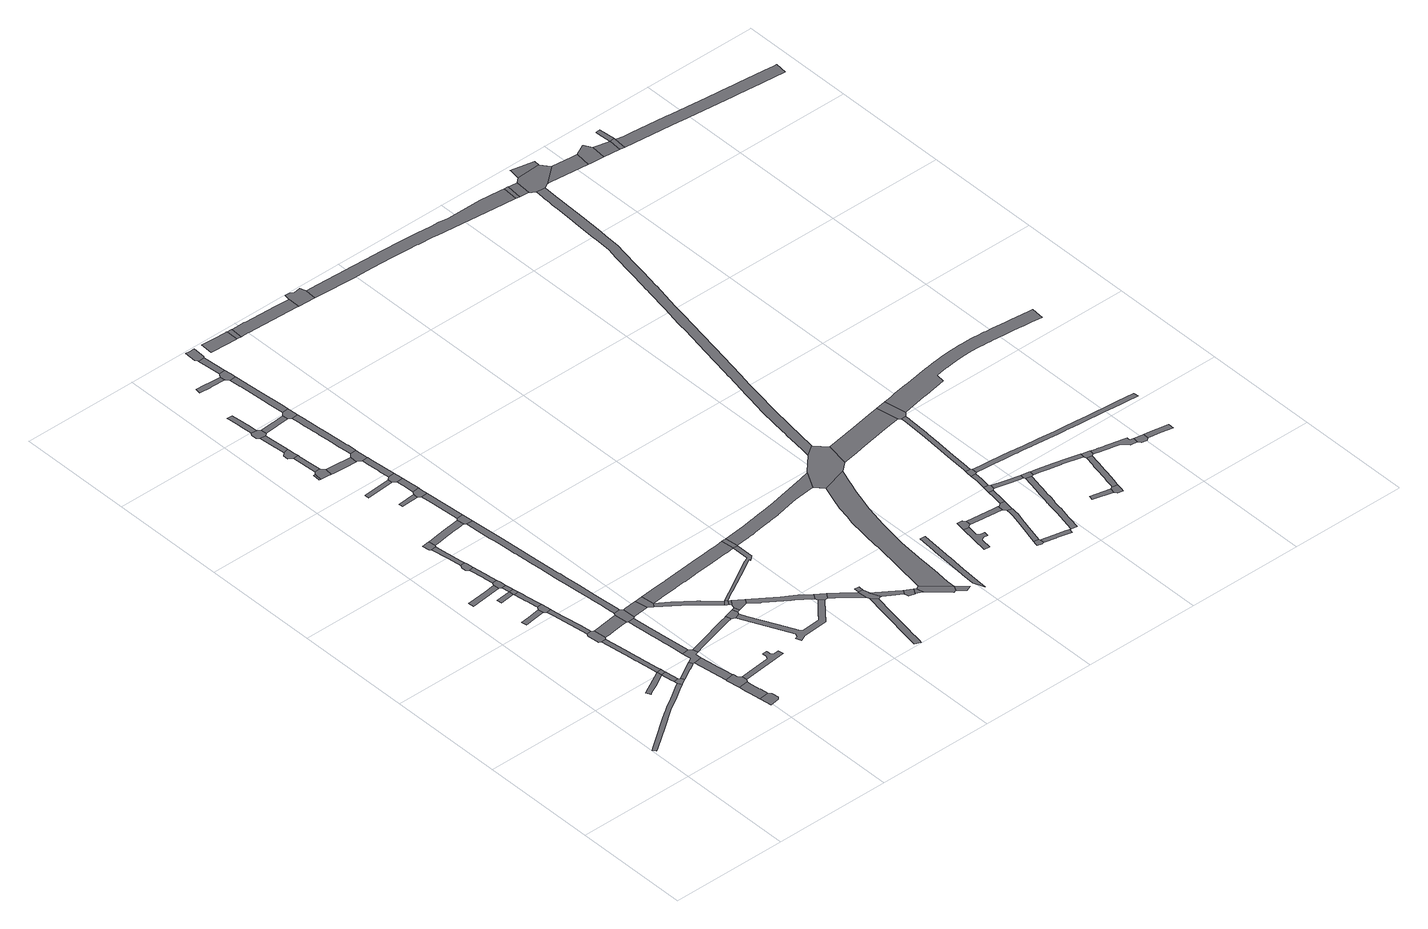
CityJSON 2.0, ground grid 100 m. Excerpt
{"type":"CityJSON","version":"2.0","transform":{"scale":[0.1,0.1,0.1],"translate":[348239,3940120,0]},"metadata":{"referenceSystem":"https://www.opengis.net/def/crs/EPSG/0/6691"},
"CityObjects":{
"road1":{"type":"Road","attributes":{"RoadStructureAttribute.sectionType":"1"},"geometry":[{"type":"MultiSurface","lod":"1","boundaries":[[[0,1,2,3,4,5,6,7,8,9,10,11,12,13,14,15,16,17,18,19,20,21]]]}]},
"road2":{"type":"Road","attributes":{"RoadStructureAttribute.sectionType":"1"},"geometry":[{"type":"MultiSurface","lod":"1","boundaries":[[[22,23,24,25,26,27,28]]]}]},
"road3":{"type":"Road","geometry":[{"type":"MultiSurface","lod":"1","boundaries":[[[9,8,29,30,31,32,33,34]]]}]},
"road4":{"type":"Road","attributes":{"RoadStructureAttribute.sectionType":"1"},"geometry":[{"type":"MultiSurface","lod":"1","boundaries":[[[35,34,33,36,37,28]]]}]},
"road5":{"type":"Road","geometry":[{"type":"MultiSurface","lod":"1","boundaries":[[[37,38,39,40,22,28]]]}]},
"road6":{"type":"Road","attributes":{"RoadStructureAttribute.sectionType":"1"},"geometry":[{"type":"MultiSurface","lod":"1","boundaries":[[[41,42,43,44,45,46,47,48,49,50,22,40,51,52,53,54,55,56,57,58,59,60]]]}]},
"road7":{"type":"Road","attributes":{"RoadStructureAttribute.sectionType":"1"},"geometry":[{"type":"MultiSurface","lod":"1","boundaries":[[[61,62,63,64,65,66]]]}]},
"road8":{"type":"Road","attributes":{"RoadStructureAttribute.sectionType":"1"},"geometry":[{"type":"MultiSurface","lod":"1","boundaries":[[[67,68,69,70,71,72]]]}]},
"road9":{"type":"Road","geometry":[{"type":"MultiSurface","lod":"1","boundaries":[[[73,74,75,76,77,60,59,78]]]}]},
"road10":{"type":"Road","attributes":{"RoadStructureAttribute.sectionType":"1"},"geometry":[{"type":"MultiSurface","lod":"1","boundaries":[[[79,80,81,32,31,82,83,84,85,86]]]}]},
"road11":{"type":"Road","attributes":{"RoadStructureAttribute.sectionType":"1"},"geometry":[{"type":"MultiSurface","lod":"1","boundaries":[[[87,88,89,90]]]}]},
"road12":{"type":"Road","attributes":{"RoadStructureAttribute.sectionType":"1"},"geometry":[{"type":"MultiSurface","lod":"1","boundaries":[[[74,91,92,93,94,95,96,97,98,99,100,101,102,103,75]]]}]},
"road13":{"type":"Road","geometry":[{"type":"MultiSurface","lod":"1","boundaries":[[[104,105,106,107,108,109]]]}]},
"road14":{"type":"Road","geometry":[{"type":"MultiSurface","lod":"1","boundaries":[[[110,61,66,99,98,111]]]}]},
"road15":{"type":"Road","attributes":{"RoadStructureAttribute.sectionType":"1"},"geometry":[{"type":"MultiSurface","lod":"1","boundaries":[[[112,113,114,109,108,115,116,117,118,119,120,121]]]}]},
"road16":{"type":"Road","attributes":{"RoadStructureAttribute.sectionType":"1"},"geometry":[{"type":"MultiSurface","lod":"1","boundaries":[[[122,123,124,125,126,127,128,129,110,111]]]}]},
"road17":{"type":"Road","geometry":[{"type":"MultiSurface","lod":"1","boundaries":[[[130,131,121,120,132,133,134,135,136,137]]]}]},
"road18":{"type":"Road","geometry":[{"type":"MultiSurface","lod":"1","boundaries":[[[87,90,126,125,138]]]}]},
"road19":{"type":"Road","attributes":{"RoadStructureAttribute.sectionType":"1"},"geometry":[{"type":"MultiSurface","lod":"1","boundaries":[[[139,140,141,142,143,144,130,137]]]}]},
"road20":{"type":"Road","attributes":{"RoadStructureAttribute.sectionType":"1"},"geometry":[{"type":"MultiSurface","lod":"1","boundaries":[[[145,87,138,146,147,148,149]]]}]},
"road21":{"type":"Road","geometry":[{"type":"MultiSurface","lod":"1","boundaries":[[[150,67,72,149,148,151,152,153]]]}]},
"road22":{"type":"Road","attributes":{"RoadStructureAttribute.sectionType":"1"},"geometry":[{"type":"MultiSurface","lod":"1","boundaries":[[[154,155,156,157,158,159,160,161,162,73,78]]]}]},
"road23":{"type":"Road","attributes":{"RoadStructureAttribute.sectionType":"1"},"geometry":[{"type":"MultiSurface","lod":"1","boundaries":[[[163,164,165,166,167,168,169,170,171,150,153]]]}]},
"road24":{"type":"Road","geometry":[{"type":"MultiSurface","lod":"1","boundaries":[[[172,173,174,175,176,177,178,86,85,144,143,179,180,181,182]]]}]},
"road25":{"type":"Road","geometry":[{"type":"MultiSurface","lod":"1","boundaries":[[[168,167,183,184,185,186,187,188,189,190]]]}]},
"road26":{"type":"Road","attributes":{"RoadStructureAttribute.sectionType":"1"},"geometry":[{"type":"MultiSurface","lod":"1","boundaries":[[[191,192,193,187,186,194,195,196,197,198]]]}]},
"road27":{"type":"Road","attributes":{"RoadStructureAttribute.sectionType":"1"},"geometry":[{"type":"MultiSurface","lod":"1","boundaries":[[[199,200,201,202,203,204,205,206,207,208,209,210,211,212,173,172]]]}]},
"road28":{"type":"Road","geometry":[{"type":"MultiSurface","lod":"1","boundaries":[[[213,214,215,216,198,197,217]]]}]},
"road29":{"type":"Road","geometry":[{"type":"MultiSurface","lod":"1","boundaries":[[[218,219,220,221,222,223,224,225,226,160,159,227,204,203,228]]]}]},
"road30":{"type":"Road","attributes":{"RoadStructureAttribute.sectionType":"1"},"geometry":[{"type":"MultiSurface","lod":"1","boundaries":[[[132,229,230,231,232,233,234,235,236,237,133]]]}]},
"road31":{"type":"Road","attributes":{"RoadStructureAttribute.sectionType":"1"},"geometry":[{"type":"MultiSurface","lod":"1","boundaries":[[[238,239,218,228,240,241]]]}]},
"road32":{"type":"Road","attributes":{"RoadStructureAttribute.sectionType":"1"},"geometry":[{"type":"MultiSurface","lod":"1","boundaries":[[[242,243,244,245,246,247,248,249,250,251,252,213,217]]]}]},
"road33":{"type":"Road","attributes":{"RoadStructureAttribute.sectionType":"1"},"geometry":[{"type":"MultiSurface","lod":"1","boundaries":[[[181,253,254,255,256,257,258,259,182]]]}]},
"road34":{"type":"Road","attributes":{"RoadStructureAttribute.sectionType":"1"},"geometry":[{"type":"MultiSurface","lod":"1","boundaries":[[[260,261,262,263,264,265,266,267,268,269,270,271,272,273,274,275,276,277,278,279,280,281,282,283,284,285,286,287,288,289,290,291,292,293,294,295,296,297,298,299,300,220,219]]]}]},
"road35":{"type":"Road","attributes":{"RoadStructureAttribute.sectionType":"1"},"geometry":[{"type":"MultiSurface","lod":"1","boundaries":[[[301,302,303,304]]]}]},
"road36":{"type":"Road","geometry":[{"type":"MultiSurface","lod":"1","boundaries":[[[305,306,307,308,238,241]]]}]},
"road37":{"type":"Road","geometry":[{"type":"MultiSurface","lod":"1","boundaries":[[[309,310,311,303,302,312,313,314]]]}]},
"road38":{"type":"Road","attributes":{"RoadStructureAttribute.sectionType":"1"},"geometry":[{"type":"MultiSurface","lod":"1","boundaries":[[[315,316,311,310,317,318,319,320]]]}]},
"road39":{"type":"Road","geometry":[{"type":"MultiSurface","lod":"1","boundaries":[[[321,322,323,324,325,326,327,328,315,320]]]}]},
"road40":{"type":"Road","attributes":{"RoadStructureAttribute.sectionType":"1"},"geometry":[{"type":"MultiSurface","lod":"1","boundaries":[[[329,330,331,332]]]}]},
"road41":{"type":"Road","attributes":{"RoadStructureAttribute.sectionType":"1"},"geometry":[{"type":"MultiSurface","lod":"1","boundaries":[[[333,334,335,336]]]}]},
"road42":{"type":"Road","geometry":[{"type":"MultiSurface","lod":"1","boundaries":[[[337,338,249,248,271,270]]]}]},
"road43":{"type":"Road","attributes":{"RoadStructureAttribute.sectionType":"1"},"geometry":[{"type":"MultiSurface","lod":"1","boundaries":[[[339,340,341,342,325,324,343,344,345,346]]]}]},
"road44":{"type":"Road","attributes":{"RoadStructureAttribute.sectionType":"1"},"geometry":[{"type":"MultiSurface","lod":"1","boundaries":[[[305,347,348,349,350,351,352,353,354,355,356,357,306]]]}]},
"road45":{"type":"Road","attributes":{"RoadStructureAttribute.sectionType":"1"},"geometry":[{"type":"MultiSurface","lod":"1","boundaries":[[[358,359,338,337,360]]]}]},
"road46":{"type":"Road","geometry":[{"type":"MultiSurface","lod":"1","boundaries":[[[361,339,346,362,363,364,365,366,367,368]]]}]},
"road47":{"type":"Road","attributes":{"RoadStructureAttribute.sectionType":"1"},"geometry":[{"type":"MultiSurface","lod":"1","boundaries":[[[313,369,370,371,372,373,374,375,376,377,378,379,380,381,314]]]}]},
"road48":{"type":"Road","attributes":{"RoadStructureAttribute.sectionType":"1"},"geometry":[{"type":"MultiSurface","lod":"1","boundaries":[[[382,383,384,385,386,366,365,387,388,389,390]]]}]},
"road49":{"type":"Road","geometry":[{"type":"MultiSurface","lod":"1","boundaries":[[[391,392,256,255,393,394,395]]]}]},
"road50":{"type":"Road","geometry":[{"type":"MultiSurface","lod":"1","boundaries":[[[396,397,398,332,331,358,360]]]}]},
"road51":{"type":"Road","attributes":{"RoadStructureAttribute.sectionType":"1"},"geometry":[{"type":"MultiSurface","lod":"1","boundaries":[[[399,400,401,402,403,404,398,397]]]}]},
"road52":{"type":"Road","geometry":[{"type":"MultiSurface","lod":"1","boundaries":[[[405,401,400,406,407,408,333,336]]]}]},
"road53":{"type":"Road","attributes":{"RoadStructureAttribute.sectionType":"1"},"geometry":[{"type":"MultiSurface","lod":"1","boundaries":[[[392,391,409,410,411]]]}]},
"road54":{"type":"Road","geometry":[{"type":"MultiSurface","lod":"1","boundaries":[[[350,349,412,413,414,415]]]}]},
"road55":{"type":"Road","attributes":{"RoadStructureAttribute.sectionType":"1"},"geometry":[{"type":"MultiSurface","lod":"1","boundaries":[[[416,417,418,408,407,419,420,421]]]}]},
"road56":{"type":"Road","attributes":{"RoadStructureAttribute.sectionType":"1"},"geometry":[{"type":"MultiSurface","lod":"1","boundaries":[[[414,413,422,423]]]}]},
"road57":{"type":"Road","attributes":{"RoadStructureAttribute.sectionType":"1"},"geometry":[{"type":"MultiSurface","lod":"1","boundaries":[[[424,425,426,427,428,429,430,431,363,362]]]}]},
"road58":{"type":"Road","geometry":[{"type":"MultiSurface","lod":"1","boundaries":[[[374,373,432,421,420,433,434,435]]]}]},
"road59":{"type":"Road","geometry":[{"type":"MultiSurface","lod":"1","boundaries":[[[422,411,410,436,437,423]]]}]},
"road60":{"type":"Road","attributes":{"RoadStructureAttribute.sectionType":"1"},"geometry":[{"type":"MultiSurface","lod":"1","boundaries":[[[394,438,439,440,441,442,443,444,445,446,447,448,449,450,451,452,453,454,455,456,395]]]}]},
"road61":{"type":"Road","attributes":{"RoadStructureAttribute.sectionType":"1"},"geometry":[{"type":"MultiSurface","lod":"1","boundaries":[[[434,457,458,459,460,461,462,463,464,465,466,467,468,469,470,471,472,473,474,475,476,477,478,479,480,481,482,483,435]]]}]},
"road62":{"type":"Road","attributes":{"RoadStructureAttribute.sectionType":"1"},"geometry":[{"type":"MultiSurface","lod":"1","boundaries":[[[484,485,486,487,488,489,490,491,492,307,306,493,494,495,496,497,498,499,500,501,502,503,504,505,506,507,508,509,510]]]}]},
"road63":{"type":"Road","attributes":{"RoadStructureAttribute.sectionType":"1"},"geometry":[{"type":"MultiSurface","lod":"1","boundaries":[[[511,512,513,514,515,516,517,518,519,520]]]}]},
"road64":{"type":"Road","geometry":[{"type":"MultiSurface","lod":"1","boundaries":[[[521,522,429,428,523,468,467,524,525,526]]]}]},
"road65":{"type":"Road","attributes":{"RoadStructureAttribute.sectionType":"1"},"geometry":[{"type":"MultiSurface","lod":"1","boundaries":[[[527,528,529,530,437,436,531,532,533,534,535,536,537]]]}]},
"road66":{"type":"Road","attributes":{"RoadStructureAttribute.sectionType":"1"},"geometry":[{"type":"MultiSurface","lod":"1","boundaries":[[[538,539,540,541,542,543,544,545,526,525,546,547,548]]]}]},
"road67":{"type":"Road","attributes":{"RoadStructureAttribute.sectionType":"1"},"geometry":[{"type":"MultiSurface","lod":"1","boundaries":[[[549,550,551,552,553,554,555,556,415,414,557,558,559,560,561,562,563,564,565,510]]]}]},
"road68":{"type":"Road","geometry":[{"type":"MultiSurface","lod":"1","boundaries":[[[566,567,568,515,514,538,548]]]}]},
"road69":{"type":"Road","attributes":{"RoadStructureAttribute.sectionType":"1"},"geometry":[{"type":"MultiSurface","lod":"1","boundaries":[[[567,569,570,571,572,568]]]}]},
"road70":{"type":"Road","geometry":[{"type":"MultiSurface","lod":"1","boundaries":[[[570,573,574,575,576,577,578,579,571]]]}]},
"road71":{"type":"Road","geometry":[{"type":"MultiSurface","lod":"1","boundaries":[[[536,448,447,580,581,537]]]}]},
"road72":{"type":"Road","attributes":{"RoadStructureAttribute.sectionType":"1"},"geometry":[{"type":"MultiSurface","lod":"1","boundaries":[[[582,583,584,585,586,587,588,589,590,591,592,593,594,595,596,597,598,599,600,601]]]}]},
"road73":{"type":"Road","attributes":{"RoadStructureAttribute.sectionType":"1"},"geometry":[{"type":"MultiSurface","lod":"1","boundaries":[[[602,603,604,581,580,605,606,607,608]]]}]},
"road74":{"type":"Road","geometry":[{"type":"MultiSurface","lod":"1","boundaries":[[[510,565,609,610,611,612,484]]]}]},
"road75":{"type":"Road","geometry":[{"type":"MultiSurface","lod":"1","boundaries":[[[582,601,613,614,615,616,617,602,608]]]}]},
"road76":{"type":"Road","attributes":{"function":"2","RoadStructureAttribute.sectionType":"1"},"geometry":[{"type":"MultiSurface","lod":"1","boundaries":[[[618,619,620,621,622,623,624,625,626,627,628,629,630]]]}]},
"road77":{"type":"Road","attributes":{"RoadStructureAttribute.sectionType":"1"},"geometry":[{"type":"MultiSurface","lod":"1","boundaries":[[[631,632,617,616]]]}]},
"road78":{"type":"Road","attributes":{"RoadStructureAttribute.sectionType":"1"},"geometry":[{"type":"MultiSurface","lod":"1","boundaries":[[[633,634,635,636,637,614,613,638,639,640]]]}]},
"road79":{"type":"Road","geometry":[{"type":"MultiSurface","lod":"1","boundaries":[[[618,630,641,642]]]}]},
"road80":{"type":"Road","geometry":[{"type":"MultiSurface","lod":"1","boundaries":[[[643,644,633,640,645,646]]]}]},
"road81":{"type":"Road","attributes":{"RoadStructureAttribute.sectionType":"1"},"geometry":[{"type":"MultiSurface","lod":"1","boundaries":[[[644,643,647,648]]]}]},
"road82":{"type":"Road","geometry":[{"type":"MultiSurface","lod":"1","boundaries":[[[647,649,650,651,652,653,648]]]}]},
"road83":{"type":"Road","attributes":{"function":"2","RoadStructureAttribute.sectionType":"1"},"geometry":[{"type":"MultiSurface","lod":"1","boundaries":[[[641,654,655,656,657,658,659,660,661,662,663,664,665,666]]]}]},
"road84":{"type":"Road","attributes":{"RoadStructureAttribute.sectionType":"1"},"geometry":[{"type":"MultiSurface","lod":"1","boundaries":[[[667,652,651,668,669,670]]]}]},
"road85":{"type":"Road","attributes":{"RoadStructureAttribute.sectionType":"1"},"geometry":[{"type":"MultiSurface","lod":"1","boundaries":[[[671,672,673,674,675,676,677,678,679,680,681,682,683,684,685,610,609,686,687,688,689,690,691,692,693,694,695,696,697,698,699]]]}]},
"road86":{"type":"Road","attributes":{"RoadStructureAttribute.sectionType":"1"},"geometry":[{"type":"MultiSurface","lod":"1","boundaries":[[[700,701,702,703,704,705,706,707,708,709,710,711,712,713,714,715]]]}]},
"road87":{"type":"Road","attributes":{"RoadStructureAttribute.sectionType":"1"},"geometry":[{"type":"MultiSurface","lod":"1","boundaries":[[[652,716,717,718,719,720,721,722,723,724,725,726,727,728,729,730,731,732,733,734,735,736,737,738,739,740,741,742,743,653]]]}]},
"road88":{"type":"Road","geometry":[{"type":"MultiSurface","lod":"1","boundaries":[[[744,745,746,747,748,749,750,659,658]]]}]},
"road89":{"type":"Road","geometry":[{"type":"MultiSurface","lod":"1","boundaries":[[[751,752,753,754,755,756,757,758,759,760,761]]]}]},
"road90":{"type":"Road","attributes":{"RoadStructureAttribute.sectionType":"1"},"geometry":[{"type":"MultiSurface","lod":"1","boundaries":[[[762,763,764,765,766,767,751,761]]]}]},
"road91":{"type":"Road","geometry":[{"type":"MultiSurface","lod":"1","boundaries":[[[733,732,768,769,770,771,772,671,699]]]}]},
"road92":{"type":"Road","geometry":[{"type":"MultiSurface","lod":"1","boundaries":[[[773,774,775,776,777,778,779,780,781]]]}]},
"road93":{"type":"Road","attributes":{"RoadStructureAttribute.sectionType":"1"},"geometry":[{"type":"MultiSurface","lod":"1","boundaries":[[[782,765,764,783,784,785]]]}]},
"road94":{"type":"Road","attributes":{"RoadStructureAttribute.sectionType":"1"},"geometry":[{"type":"MultiSurface","lod":"1","boundaries":[[[786,787,788,789,790,791,792,793,794,795,796,797,776,775]]]}]},
"road95":{"type":"Road","attributes":{"RoadStructureAttribute.sectionType":"1"},"geometry":[{"type":"MultiSurface","lod":"1","boundaries":[[[798,799,800,801,802,803,804,774,773]]]}]},
"road96":{"type":"Road","geometry":[{"type":"MultiSurface","lod":"1","boundaries":[[[805,785,784,794,793,806,807]]]}]},
"road97":{"type":"Road","attributes":{"RoadStructureAttribute.sectionType":"1"},"geometry":[{"type":"MultiSurface","lod":"1","boundaries":[[[808,809,807,806,810,811,812]]]}]},
"road98":{"type":"Road","geometry":[{"type":"MultiSurface","lod":"1","boundaries":[[[813,814,815,812,811,816,817]]]}]},
"road99":{"type":"Road","attributes":{"RoadStructureAttribute.sectionType":"1"},"geometry":[{"type":"MultiSurface","lod":"1","boundaries":[[[813,818,819,820,821,822,823,824,814]]]}]},
"road100":{"type":"Road","attributes":{"RoadStructureAttribute.sectionType":"1"},"geometry":[{"type":"MultiSurface","lod":"1","boundaries":[[[825,826,769,768,827,828,829,830,831,832]]]}]},
"road101":{"type":"Road","geometry":[{"type":"MultiSurface","lod":"1","boundaries":[[[833,822,821,834,835,836,837]]]}]},
"road102":{"type":"Road","attributes":{"RoadStructureAttribute.sectionType":"1"},"geometry":[{"type":"MultiSurface","lod":"1","boundaries":[[[838,839,840,841,842,843,844,845,846,847,848,849,850,851,852,853,854,855,856,857,858,859,860,861,862,863,864,865,866,867,868,869,870,871,872,873,874,875,876,877,878,879,880]]]}]},
"road103":{"type":"Road","attributes":{"RoadStructureAttribute.sectionType":"1"},"geometry":[{"type":"MultiSurface","lod":"1","boundaries":[[[816,881,882,883,884,885,886,817]]]}]},
"road104":{"type":"Road","attributes":{"function":"2","RoadStructureAttribute.sectionType":"1"},"geometry":[{"type":"MultiSurface","lod":"1","boundaries":[[[887,888,889,890,891,892,893,894,895,896,897,898,899,900,901,745,744,902,903,904,905,906,907,908,909,910,911,912,913,914,915,916]]]}]},
"road105":{"type":"Road","attributes":{"RoadStructureAttribute.sectionType":"1"},"geometry":[{"type":"MultiSurface","lod":"1","boundaries":[[[917,918,919,920,921,922,923,924,925,837,836,926,927,928,929,930,931,932,933,934]]]}]},
"road106":{"type":"Road","geometry":[{"type":"MultiSurface","lod":"1","boundaries":[[[935,885,884,861,860,936,937]]]}]},
"road107":{"type":"Road","attributes":{"RoadStructureAttribute.sectionType":"1"},"geometry":[{"type":"MultiSurface","lod":"1","boundaries":[[[938,939,940,941]]]}]},
"road108":{"type":"Road","geometry":[{"type":"MultiSurface","lod":"1","boundaries":[[[942,943,832,831,917,934]]]}]},
"road109":{"type":"Road","attributes":{"RoadStructureAttribute.sectionType":"1"},"geometry":[{"type":"MultiSurface","lod":"1","boundaries":[[[944,945,946,947,948,949,950,951,952,953,954,955,956,957,958,959,960,961,962,963,964,965,966,967,968,969,970,971,972,973,974,975,976,977,978,979,980,981,771,770,982,983,984,985,986,987,988,989,990,991,992,993,994,995,996,997,998,999,1000,1001,1002,1003,1004,1005,1006,1007,1008,1009,1010,1011,1012,1013]]]}]},
"road110":{"type":"Road","geometry":[{"type":"MultiSurface","lod":"1","boundaries":[[[1014,1015,1016,941,940,1017,1018]]]}]},
"road111":{"type":"Road","attributes":{"RoadStructureAttribute.sectionType":"1"},"geometry":[{"type":"MultiSurface","lod":"1","boundaries":[[[936,1019,1020,1021,1022,1023,1024,1025,1026,1027,1028,1029,937]]]}]},
"road112":{"type":"Road","attributes":{"RoadStructureAttribute.sectionType":"1"},"geometry":[{"type":"MultiSurface","lod":"1","boundaries":[[[1030,1031,1032,1033,1034,1035,1036,1037,1038,1016,1015,1039,1040,1041,1042,1043,1044,1045,1046,1047,1048,1049,1050,1051]]]}]},
"road113":{"type":"Road","geometry":[{"type":"MultiSurface","lod":"1","boundaries":[[[1052,1053,1054,1026,1025,1051,1050,1055]]]}]},
"road114":{"type":"Road","attributes":{"RoadStructureAttribute.sectionType":"1"},"geometry":[{"type":"MultiSurface","lod":"1","boundaries":[[[1056,1057,1058,1059,1060,1061,1062,1063,1064,1065,1066,1067,1068,1069,1070,1071,1072,1073,835,834,1074,1075,1076,1077,1078,1079,1080,1081,1082,1083,1084,1085,1086,1087,1088,1089,1090,1091,1092,1093,1094,1095,1096,1097]]]}]},
"road115":{"type":"Road","attributes":{"RoadStructureAttribute.sectionType":"1"},"geometry":[{"type":"MultiSurface","lod":"1","boundaries":[[[1098,1099,1100,1101,1102,1103,1104,1105,1106,1107,1108,1109,1110,1111,1112,1113,1114,1052,1055]]]}]},
"road116":{"type":"Road","geometry":[{"type":"MultiSurface","lod":"1","boundaries":[[[1115,1116,1106,1105,1117,1118,1119]]]}]},
"road117":{"type":"Road","geometry":[{"type":"MultiSurface","lod":"1","boundaries":[[[1120,1121,1122,916,915]]]}]},
"road118":{"type":"Road","attributes":{"function":"2","RoadStructureAttribute.sectionType":"1"},"geometry":[{"type":"MultiSurface","lod":"1","boundaries":[[[1123,1121,1120,1124,1125]]]}]},
"road119":{"type":"Road","attributes":{"RoadStructureAttribute.sectionType":"1"},"geometry":[{"type":"MultiSurface","lod":"1","boundaries":[[[1126,1127,1128,1129,1130,1131,1132,1133,1134,1135,1136,1137,1138,1139,1140,1141,1142,1143,1144,1145,1146,1147,1148,1149,1150,1151,1152,943,942,1153,1154,1155,1156,1157,1158,1159,1160,1161,1162,1163,1164,1165,1166,1167,1168,1169,1170,1171,1172,1173,1174,1175,1176,1177,1178,1179,1180,1181,1182]]]}]},
"road120":{"type":"Road","attributes":{"RoadStructureAttribute.sectionType":"1"},"geometry":[{"type":"MultiSurface","lod":"1","boundaries":[[[1183,1184,1185,1186,1187,1188,1115,1119]]]}]},
"road121":{"type":"Road","geometry":[{"type":"MultiSurface","lod":"1","boundaries":[[[1189,1190,1191,1192,1123,1125,1193,1194,1013,1012,1195]]]}]},
"road122":{"type":"Road","attributes":{"RoadStructureAttribute.sectionType":"1"},"geometry":[{"type":"MultiSurface","lod":"1","boundaries":[[[1196,1192,1191,1197,1198]]]}]},
"road123":{"type":"Road","attributes":{"function":"2","RoadStructureAttribute.sectionType":"1"},"geometry":[{"type":"MultiSurface","lod":"1","boundaries":[[[1199,1200,1189,1195,1201,1202]]]}]},
"road124":{"type":"Road","geometry":[{"type":"MultiSurface","lod":"1","boundaries":[[[1203,1204,1205,1206,1207,1208,1199,1202]]]}]},
"road125":{"type":"Road","attributes":{"function":"2","RoadStructureAttribute.sectionType":"1"},"geometry":[{"type":"MultiSurface","lod":"1","boundaries":[[[1206,1205,1209,1210]]]}]},
"road126":{"type":"Road","geometry":[{"type":"MultiSurface","lod":"1","boundaries":[[[1209,1211,1212,1213,1210]]]}]},
"road127":{"type":"Road","attributes":{"RoadStructureAttribute.sectionType":"1"},"geometry":[{"type":"MultiSurface","lod":"1","boundaries":[[[1214,1215,1216,1210,1213]]]}]},
"road128":{"type":"Road","attributes":{"function":"2","RoadStructureAttribute.sectionType":"1"},"geometry":[{"type":"MultiSurface","lod":"1","boundaries":[[[1217,1218,1219,1220,1221,1222,1223,1224,1225,1226,1227,1228,1229,1230,1231,1232,1233,1234,1235,1212,1211]]]}]}
},
"vertices":[
[28,363,0],[53,381,0],[145,448,0],[254,528,0],[399,634,0],[413,643,0],[540,721,0],[612,766,0],[668,801,0],[647,835,0],[625,821,0],[530,759,0],[461,715,0],[424,692,0],[396,674,0],[380,663,0],[362,651,0],[283,593,0],[122,476,0],[64,434,0],[40,416,0],[7,392,0],
[624,1022,0],[407,904,0],[421,878,0],[426,869,0],[442,878,0],[510,915,0],[629,980,0],
[669,802,0],[696,817,0],[718,830,0],[702,859,0],[687,870,0],[644,865,0],
[641,885,0],[671,979,0],[670,985,0],
[670,991,0],[669,997,0],[665,1028,0],
[563,1498,0],[570,1443,0],[583,1342,0],[587,1311,0],[597,1231,0],[598,1222,0],[600,1209,0],[603,1183,0],[616,1088,0],[623,1032,0],[659,1070,0],[654,1110,0],[639,1225,0],[638,1227,0],[638,1230,0],[626,1317,0],[625,1324,0],[605,1480,0],[597,1549,0],[556,1547,0],
[458,2123,0],[351,2108,0],[277,2098,0],[283,2052,0],[402,2069,0],[464,2077,0],
[403,2542,0],[310,2531,0],[203,2518,0],[134,2510,0],[141,2464,0],[411,2496,0],
[597,1675,0],[580,1689,0],[540,1684,0],[528,1665,0],[538,1557,0],[609,1566,0],
[830,933,0],[828,932,0],[718,868,0],[828,893,0],[830,894,0],[872,918,0],[885,926,0],[868,955,0],
[440,2416,0],[309,2399,0],[315,2356,0],[440,2372,0],
[567,1786,0],[563,1814,0],[551,1901,0],[547,1931,0],[545,1948,0],[543,1959,0],[531,2052,0],[528,2067,0],[488,2059,0],[498,1994,0],[511,1899,0],[518,1837,0],[527,1781,0],
[988,201,0],[1070,212,0],[1089,235,0],[1081,295,0],[1057,314,0],[975,303,0],
[477,2148,0],[517,2153,0],
[954,467,0],[958,435,0],[962,408,0],[1055,335,0],[1048,387,0],[1047,395,0],[1044,417,0],[1037,468,0],[1032,509,0],[951,497,0],
[514,2170,0],[497,2294,0],[493,2326,0],[487,2369,0],[447,2363,0],[461,2260,0],[463,2249,0],[474,2164,0],
[934,627,0],[936,614,0],[1051,533,0],[1046,577,0],[1045,577,0],[1021,596,0],[1016,640,0],[1010,637,0],
[480,2418,0],
[1002,697,0],[991,770,0],[989,786,0],[986,810,0],[971,933,0],[896,924,0],
[438,2432,0],[479,2431,0],[477,2440,0],[471,2486,0],[431,2481,0],
[419,2571,0],[465,2532,0],[462,2551,0],[460,2571,0],
[660,1572,0],[698,1577,0],[720,1580,0],[809,1592,0],[836,1596,0],[838,1596,0],[830,1707,0],[819,1705,0],[629,1679,0],
[447,2665,0],[446,2673,0],[445,2680,0],[436,2751,0],[431,2793,0],[391,2788,0],[393,2777,0],[407,2660,0],[409,2641,0],
[957,1062,0],[903,1057,0],[907,1014,0],[909,995,0],[910,980,0],[899,973,0],[870,956,0],[965,990,0],[967,990,0],[997,999,0],[985,1042,0],
[429,2813,0],[428,2819,0],[422,2861,0],[420,2876,0],[380,2871,0],[368,2851,0],[365,2846,0],[367,2806,0],
[363,2997,0],[364,2988,0],[375,2906,0],[415,2910,0],[399,3030,0],[398,3037,0],[382,3147,0],[342,3141,0],
[941,1231,0],[934,1307,0],[929,1356,0],[919,1461,0],[907,1590,0],[852,1584,0],[858,1521,0],[867,1431,0],[875,1355,0],[880,1303,0],[884,1256,0],[884,1247,0],[888,1209,0],[895,1137,0],
[387,3225,0],[343,3218,0],[317,3215,0],[326,3154,0],[395,3163,0],
[917,1714,0],[896,1729,0],[841,1728,0],[841,1727,0],[841,1724,0],[841,1723,0],[840,1722,0],[838,1720,0],[838,1718,0],[846,1590,0],[920,1604,0],
[1440,575,0],[1435,620,0],[1397,616,0],[1373,634,0],[1369,673,0],[1329,669,0],[1333,630,0],[1315,607,0],[1125,586,0],
[1042,1727,0],[935,1717,0],[933,1605,0],[1060,1618,0],
[434,3168,0],[453,3171,0],[518,3180,0],[582,3188,0],[589,3189,0],[655,3198,0],[707,3205,0],[700,3266,0],[553,3247,0],[479,3238,0],[417,3229,0],
[1060,1017,0],[1389,1110,0],[1426,1120,0],[1413,1164,0],[1391,1157,0],[1376,1153,0],[1076,1068,0],
[895,1744,0],[875,1980,0],[862,2137,0],[852,2254,0],[847,2326,0],[845,2350,0],[831,2529,0],[821,2658,0],[808,2828,0],[801,2916,0],[779,3188,0],[724,3191,0],[732,3082,0],[733,3081,0],[739,3000,0],[742,2960,0],[745,2913,0],[749,2865,0],[750,2862,0],[753,2826,0],[756,2782,0],[761,2714,0],[763,2699,0],[769,2620,0],[770,2609,0],[774,2555,0],[776,2540,0],[777,2524,0],[781,2470,0],[781,2462,0],[792,2313,0],[794,2285,0],[798,2229,0],[799,2217,0],[810,2094,0],[821,1976,0],[824,1946,0],[831,1845,0],[833,1821,0],[838,1761,0],[840,1738,0],
[267,4273,0],[279,4272,0],[286,4338,0],[274,4339,0],
[1100,1589,0],[1125,1624,0],[1113,1734,0],[1074,1730,0],
[354,4352,0],[354,4364,0],[308,4360,0],[341,4265,0],[373,4262,0],[379,4329,0],
[291,4577,0],[291,4576,0],[348,4437,0],[339,4551,0],[338,4561,0],[337,4580,0],
[336,4589,0],[334,4617,0],[330,4664,0],[328,4680,0],[284,4671,0],[261,4648,0],[258,4602,0],[270,4600,0],
[513,3682,0],[514,3645,0],[661,3654,0],[663,3695,0],
[635,3941,0],[394,3921,0],[395,3884,0],[638,3904,0],
[772,3289,0],[715,3284,0],
[265,4907,0],[267,4885,0],[275,4786,0],[282,4698,0],[328,4687,0],[324,4739,0],[319,4812,0],[312,4903,0],
[1310,1433,0],[1337,1410,0],[1496,1270,0],[1521,1299,0],[1495,1321,0],[1395,1412,0],[1395,1417,0],[1393,1419,0],[1391,1421,0],[1378,1431,0],[1231,1547,0],
[688,3637,0],[696,3545,0],[744,3641,0],
[258,4913,0],[335,4923,0],[329,4969,0],[311,4984,0],[305,4989,0],[258,4999,0],[242,4973,0],[241,4926,0],
[375,4262,0],[402,4259,0],[406,4259,0],[514,4252,0],[601,4247,0],[606,4313,0],[552,4317,0],[500,4320,0],[496,4321,0],[450,4324,0],[410,4325,0],[402,4327,0],[393,4328,0],
[240,5234,0],[241,5218,0],[249,5116,0],[249,5112,0],[250,5096,0],[300,5056,0],[296,5115,0],[294,5142,0],[287,5233,0],
[1513,1145,0],[1501,1189,0],[1453,1107,0],[1456,1101,0],[1501,1122,0],
[740,3700,0],[738,3726,0],[682,3721,0],
[728,3834,0],[724,3884,0],[669,3882,0],[673,3832,0],[676,3798,0],[676,3790,0],
[645,3904,0],[720,3932,0],[717,3968,0],[663,3964,0],
[1522,1148,0],[1537,1152,0],[1524,1196,0],
[1512,1256,0],[1519,1251,0],[1544,1285,0],[1532,1306,0],
[646,4179,0],[656,4059,0],[656,4057,0],[701,4183,0],[697,4229,0],[643,4225,0],
[1538,1237,0],[1563,1272,0],
[444,4932,0],[448,4932,0],[449,4932,0],[453,4932,0],[561,4940,0],[555,4987,0],[450,4979,0],[445,4978,0],
[617,4246,0],[696,4242,0],[688,4347,0],[634,4343,0],
[1621,1176,0],[1647,1213,0],
[1588,824,0],[1657,678,0],[1645,649,0],[1623,639,0],[1640,598,0],[1676,613,0],[1700,622,0],[1910,639,0],[1979,719,0],[2070,824,0],[2033,857,0],[1941,751,0],[1885,687,0],[1732,675,0],[1706,688,0],[1700,701,0],[1632,846,0],[1574,968,0],[1528,1065,0],
[688,4357,0],[682,4430,0],[681,4443,0],[678,4482,0],[675,4523,0],[664,4663,0],[660,4720,0],[659,4730,0],[658,4738,0],[647,4891,0],[645,4925,0],[589,4921,0],[596,4837,0],[596,4833,0],[596,4826,0],[597,4817,0],[602,4759,0],[602,4756,0],[605,4718,0],[607,4681,0],[609,4652,0],[614,4584,0],[615,4575,0],[623,4479,0],[624,4459,0],[626,4440,0],[632,4374,0],
[1961,1814,0],[1890,1807,0],[1839,1802,0],[1777,1795,0],[1646,1783,0],[1368,1758,0],[1352,1756,0],[1333,1754,0],[1216,1743,0],[1135,1625,0],[1207,1631,0],[1221,1633,0],[1279,1638,0],[1360,1646,0],[1370,1647,0],[1458,1655,0],[1466,1655,0],[1473,1656,0],[1566,1665,0],[1580,1667,0],[1622,1671,0],[1749,1682,0],[1752,1682,0],[1769,1684,0],[1881,1694,0],[1912,1696,0],[1973,1703,0],
[379,5577,0],[394,5576,0],[399,5576,0],[516,5571,0],[512,5617,0],[403,5623,0],[387,5624,0],[370,5624,0],[293,5628,0],[284,5582,0],
[577,5012,0],[568,5002,0],[578,4929,0],[639,5008,0],[638,5023,0],[582,5019,0],
[1965,995,0],[1938,1013,0],[1857,1065,0],[1686,1185,0],[1705,1113,0],[1714,1107,0],[1888,985,0],[1910,970,0],[2015,890,0],[2023,884,0],[2055,927,0],
[543,5544,0],[549,5467,0],[551,5445,0],[551,5439,0],[562,5292,0],[568,5213,0],[573,5141,0],[578,5069,0],[633,5091,0],[617,5298,0],[598,5541,0],
[1972,1552,0],[1915,1526,0],[1802,1461,0],[1774,1444,0],[1672,1385,0],[1639,1366,0],[1610,1350,0],[1540,1310,0],[1614,1331,0],[1644,1347,0],[1803,1435,0],[1829,1450,0],[1973,1532,0],[1973,1516,0],[1994,1536,0],[2013,1552,0],[2013,1702,0],
[594,5600,0],[590,5652,0],[535,5647,0],
[585,5716,0],[574,5856,0],[519,5852,0],[527,5746,0],
[580,5868,0],[583,5872,0],[588,5978,0],[548,5980,0],[508,5982,0],[504,5882,0],[519,5860,0],
[2098,828,0],[2130,870,0],
[2323,620,0],[2292,446,0],[2277,362,0],[2268,310,0],[2252,218,0],[2237,130,0],[2235,118,0],[2234,117,0],[2226,70,0],[2218,24,0],[2268,5,0],[2273,34,0],[2278,61,0],[2283,87,0],[2283,88,0],[2288,117,0],[2299,178,0],[2330,353,0],[2339,406,0],[2368,575,0],
[2306,727,0],[2213,805,0],[2207,811,0],[2142,794,0],[2171,772,0],[2266,687,0],[2312,647,0],
[2013,1707,0],[2002,1819,0],[1995,1818,0],[1982,1817,0],
[2396,586,0],[2362,674,0],[2361,678,0],[2348,726,0],[2314,730,0],
[896,5965,0],[890,5966,0],[888,5966,0],[885,5966,0],[770,5971,0],[657,5975,0],[652,5869,0],[815,5862,0],[857,5860,0],[866,5860,0],[887,5859,0],[889,5859,0],[891,5859,0],
[2354,772,0],[2317,775,0],
[2565,531,0],[2533,551,0],[2527,556,0],[2519,561,0],[2398,649,0],[2402,582,0],[2460,544,0],[2540,493,0],
[931,5857,0],[936,5964,0],
[2603,450,0],[2629,489,0],[2551,455,0],[2601,442,0],
[2661,420,0],[2646,477,0],
[2667,415,0],[2822,264,0],[2845,275,0],[2866,317,0],[2681,495,0],
[995,5855,0],[1009,5854,0],[1147,5848,0],[1457,5835,0],[1469,5834,0],[1474,5941,0],[1351,5947,0],[1342,5948,0],[1072,5959,0],[1056,5959,0],[1031,5960,0],[948,5962,0],[936,5963,0],
[2913,274,0],[2889,233,0],[2905,219,0],[2953,238,0],
[2937,1982,0],[2869,1966,0],[2858,1963,0],[2775,1946,0],[2768,1944,0],[2494,1886,0],[2484,1884,0],[2474,1883,0],[2397,1870,0],[2354,1863,0],[2318,1858,0],[2309,1856,0],[2298,1855,0],[2191,1838,0],[2074,1826,0],[2135,1721,0],[2164,1724,0],[2183,1726,0],[2207,1729,0],[2215,1730,0],[2309,1746,0],[2369,1755,0],[2385,1758,0],[2464,1769,0],[2468,1770,0],[2491,1773,0],[2640,1805,0],[2675,1812,0],[2860,1833,0],
[3036,258,0],[3050,421,0],[3058,517,0],[3063,579,0],[3064,588,0],[3078,749,0],[3090,876,0],[3045,879,0],[3031,726,0],[3028,698,0],[3019,595,0],[3019,592,0],[3006,429,0],[3002,380,0],[2992,256,0],[3028,161,0],
[2870,393,0],[2883,550,0],[2888,608,0],[2897,735,0],[2898,740,0],[2917,937,0],[2919,957,0],[2934,1044,0],[2949,1134,0],[2957,1180,0],[2983,1306,0],[2998,1377,0],[3024,1475,0],[3057,1583,0],[3089,1682,0],[3091,1689,0],[3138,1823,0],[2923,1758,0],[2881,1638,0],[2846,1527,0],[2820,1421,0],[2803,1343,0],[2782,1209,0],[2776,1168,0],[2760,1047,0],[2755,1008,0],[2751,982,0],[2722,773,0],
[1620,5827,0],[1625,5928,0],[1624,5936,0],[1614,5982,0],[1547,5967,0],[1525,5988,0],[1480,5993,0],
[3348,747,0],[3311,485,0],[3356,479,0],[3369,571,0],[3380,579,0],[3393,589,0],[3431,584,0],[3437,624,0],[3398,629,0],[3380,653,0],[3392,741,0],
[3396,746,0],[3416,760,0],[3422,759,0],[3423,804,0],[3404,828,0],[3360,834,0],
[3218,1890,0],[3254,2092,0],[3166,2186,0],[3077,2123,0],[2949,1995,0],
[3679,256,0],[3681,293,0],[3676,307,0],[3636,312,0],[3633,304,0],[3631,300,0],[3630,296,0],[3621,261,0],[3661,250,0],
[3671,780,0],[3493,752,0],[3704,731,0],[3709,776,0],
[3694,375,0],[3704,416,0],[3705,416,0],[3740,553,0],[3758,620,0],[3764,664,0],[3767,685,0],[3768,691,0],[3728,701,0],[3722,665,0],[3719,628,0],[3690,518,0],
[3784,232,0],[3790,231,0],[3847,217,0],[3911,203,0],[3919,240,0],[3891,246,0],[3793,268,0],
[3719,775,0],[3782,788,0],[3742,793,0],
[3755,880,0],[3745,813,0],[3787,824,0],[3804,939,0],[3764,945,0],
[3815,1003,0],[3775,1009,0],[3766,953,0],[3820,950,0],[3827,990,0],
[3816,1013,0],[3825,1075,0],[3827,1090,0],[3833,1160,0],[3793,1163,0],[3788,1095,0],[3776,1016,0],
[3742,2179,0],[3532,2141,0],[3355,1914,0],[3414,1924,0],[3689,1976,0],[3821,1998,0],[3833,2000,0],[3799,2189,0],
[3795,1202,0],[3849,1173,0],[3849,1213,0],[3839,1227,0],[3798,1231,0],
[3980,227,0],[3985,248,0],[3986,255,0],[3995,299,0],[3996,302,0],[3999,316,0],[4005,345,0],[4013,381,0],[4014,386,0],[4030,464,0],[4031,469,0],[4045,541,0],[4046,545,0],[4050,561,0],[4059,599,0],[4070,661,0],[4071,666,0],[4076,685,0],[4081,707,0],[4091,754,0],[4093,762,0],[4099,791,0],[4117,870,0],[4067,881,0],[4038,742,0],[4024,680,0],[4021,667,0],[4020,661,0],[4020,660,0],[4011,611,0],[4004,588,0],[4001,573,0],[3998,556,0],[3997,553,0],[3980,473,0],[3979,466,0],[3960,375,0],[3957,358,0],[3956,357,0],[3940,277,0],[3939,273,0],[3936,258,0],[3931,237,0],
[3927,926,0],[3928,926,0],[4033,902,0],[4057,897,0],[4065,934,0],[3949,961,0],
[3430,5838,0],[3242,5856,0],[2938,5858,0],[2876,5865,0],[2863,5867,0],[2786,5872,0],[2669,5881,0],[2661,5882,0],[2489,5894,0],[2363,5901,0],[2327,5903,0],[2185,5909,0],[2059,5914,0],[2000,5917,0],[1742,5924,0],[1664,5825,0],[1984,5810,0],[2061,5807,0],[2154,5803,0],[2342,5794,0],[2482,5788,0],[2489,5788,0],[2568,5782,0],[2584,5781,0],[2725,5769,0],[2730,5769,0],[2750,5767,0],[3341,5708,0],[3450,5697,0],[3463,5835,0],
[3854,1981,0],[3854,1975,0],[3854,1946,0],[3842,1749,0],[3826,1561,0],[3816,1439,0],[3813,1407,0],[3805,1308,0],[3800,1249,0],[3842,1269,0],[3845,1304,0],[3856,1433,0],[3869,1599,0],[3880,1730,0],[3882,1746,0],[3893,1932,0],[3894,1945,0],[3894,1985,0],
[4136,918,0],[4135,877,0],[4142,916,0],
[4277,423,0],[4267,384,0],[4435,343,0],[4445,385,0],
[3924,2016,0],[3890,2206,0],
[3607,5579,0],[3606,5563,0],[3602,5499,0],[3600,5470,0],[3595,5385,0],[3586,5234,0],[3583,5163,0],[3572,4989,0],[3570,4959,0],[3563,4821,0],[3541,4713,0],[3527,4636,0],[3523,4620,0],[3523,4616,0],[3500,4490,0],[3477,4367,0],[3465,4304,0],[3463,4292,0],[3455,4251,0],[3419,4065,0],[3416,4047,0],[3380,3863,0],[3373,3824,0],[3373,3823,0],[3365,3780,0],[3344,3670,0],[3310,3497,0],[3261,3238,0],[3248,3173,0],[3247,3169,0],[3200,2924,0],[3193,2887,0],[3157,2700,0],[3122,2449,0],[3118,2419,0],[3114,2396,0],[3098,2278,0],[3086,2186,0],[3188,2343,0],[3204,2457,0],[3238,2690,0],[3271,2861,0],[3297,3000,0],[3323,3130,0],[3389,3476,0],[3424,3669,0],[3444,3765,0],[3447,3781,0],[3454,3824,0],[3461,3861,0],[3487,4005,0],[3490,4020,0],[3520,4164,0],[3543,4281,0],[3545,4290,0],[3579,4467,0],[3585,4499,0],[3599,4577,0],[3603,4598,0],[3619,4684,0],[3626,4722,0],[3644,4812,0],[3647,4863,0],[3652,4957,0],[3656,5011,0],[3667,5228,0],[3685,5553,0],[3687,5589,0],[3690,5646,0],[3611,5652,0],
[4502,330,0],[4515,385,0],[4469,395,0],[4451,317,0],[4497,306,0],
[4185,865,0],[4257,851,0],[4368,828,0],[4370,828,0],[4386,824,0],[4518,789,0],[4543,782,0],[4547,822,0],[4440,849,0],[4328,877,0],[4193,905,0],
[4531,676,0],[4527,660,0],[4526,655,0],[4517,613,0],[4495,507,0],[4486,472,0],[4478,436,0],[4478,435,0],[4474,418,0],[4524,427,0],[4525,428,0],[4525,430,0],[4540,497,0],[4550,540,0],[4554,561,0],[4556,567,0],[4557,572,0],[4567,619,0],[4575,655,0],[4582,682,0],[4597,753,0],[4552,762,0],
[4624,802,0],[4618,804,0],[4554,820,0],[4614,763,0],
[5148,1089,0],[5032,1101,0],[4952,1107,0],[4874,1113,0],[4772,1122,0],[4652,1133,0],[4589,1140,0],[4581,1140,0],[4441,1154,0],[4303,1169,0],[4283,1171,0],[4282,1172,0],[4257,1174,0],[4224,1179,0],[4197,1182,0],[4104,1190,0],[4009,1198,0],[3928,1206,0],[3925,1166,0],[4006,1157,0],[4105,1148,0],[4192,1141,0],[4219,1138,0],[4252,1134,0],[4309,1127,0],[4344,1123,0],[4348,1123,0],[4495,1108,0],[4584,1099,0],[4648,1093,0],[4652,1093,0],[4715,1087,0],[4771,1081,0],[4842,1075,0],[4936,1068,0],[4948,1067,0],[5002,1061,0],[5024,1059,0],[5148,1048,0],[5182,1045,0],[5295,1035,0],[5292,1077,0],
[4678,748,0],[4688,745,0],[4736,734,0],[4786,722,0],[4834,711,0],[4841,709,0],[4887,659,0],[4941,651,0],[4950,700,0],[4917,705,0],[4919,733,0],[4813,758,0],[4794,762,0],[4745,774,0],[4730,777,0],[4680,789,0],[4673,791,0],
[5034,685,0],[4985,693,0],[4962,626,0],[5006,617,0],[5030,635,0],
[3484,5694,0],[3497,5829,0],[3497,5833,0],
[3579,5822,0],[3556,5687,0],[3568,5686,0],
[5387,2272,0],[5358,2274,0],[5240,2286,0],[5193,2291,0],[5149,2295,0],[5021,2308,0],[4971,2312,0],[4953,2314,0],[4893,2320,0],[4864,2322,0],[4834,2324,0],[4803,2325,0],[4754,2325,0],[4714,2325,0],[4670,2324,0],[4621,2321,0],[4573,2317,0],[4535,2313,0],[4492,2307,0],[4460,2303,0],[4396,2293,0],[4356,2287,0],[4132,2249,0],[4128,2248,0],[4009,2227,0],[3996,2225,0],[3964,2219,0],[3979,2027,0],[4138,2059,0],[4176,2066,0],[4364,2102,0],[4374,2178,0],[4419,2185,0],[4471,2193,0],[4477,2194,0],[4496,2196,0],[4526,2200,0],[4582,2206,0],[4629,2210,0],[4677,2214,0],[4680,2214,0],[4718,2215,0],[4754,2215,0],[4797,2214,0],[4825,2213,0],[4855,2211,0],[4888,2209,0],[4920,2206,0],[4941,2205,0],[4973,2202,0],[5046,2194,0],[5139,2185,0],[5152,2184,0],[5208,2179,0],[5211,2178,0],[5283,2171,0],[5375,2158,0],
[5080,626,0],[5140,616,0],[5244,598,0],[5246,648,0],[5150,665,0],[5093,675,0],
[3886,5792,0],[3882,5798,0],[3828,5867,0],[3619,5860,0],[3588,5670,0],[3595,5665,0],[3730,5671,0],
[3635,5957,0],[3835,5918,0],[3636,5962,0],
[4113,5773,0],[4068,5777,0],[3761,5668,0],[4100,5636,0],
[4128,5633,0],[4191,5627,0],[4236,5623,0],[4249,5755,0],[4216,5818,0],[4212,5825,0],
[4380,5608,0],[4392,5725,0],
[4421,5604,0],[4432,5717,0],[4432,5728,0],
[4420,5873,0],[4383,5868,0],[4384,5844,0],
[4915,5556,0],[4925,5555,0],[5392,5509,0],[5393,5509,0],[5552,5494,0],[5553,5493,0],[5854,5464,0],[5864,5570,0],[5841,5570,0],[5751,5579,0],[5526,5600,0],[5473,5605,0],[5448,5607,0],[5244,5628,0],[5130,5639,0],[4927,5660,0],[4876,5665,0],[4564,5696,0],[4500,5702,0]
]}
